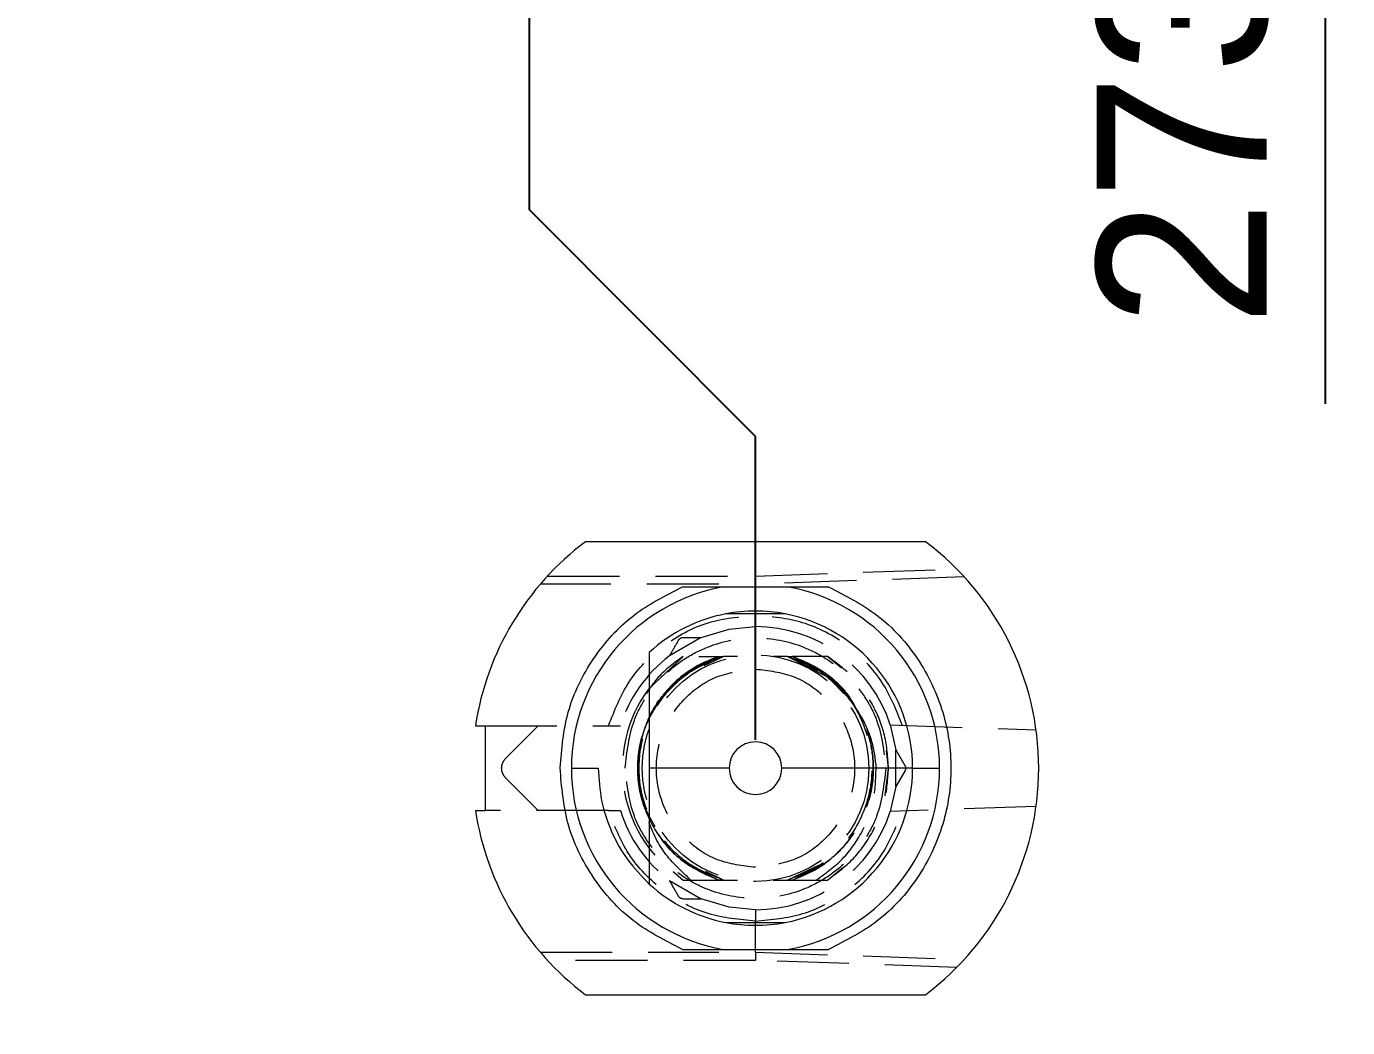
# Model space of a CAD drawing. Header units: millimetres. Extents: x -64 to 530, y -86 to 334.
# Drawn here: x 255.02 to 278.35, y 220.01 to 237.69 of the extents above; entities that cross this region are included whole.
import ezdxf

# ---------------------------------------------------------------- set-up
doc = ezdxf.new("R2010")
doc.units = ezdxf.units.MM
doc.header["$PDSIZE"] = -1
doc.linetypes.add('HIDDEN', pattern=[1.905, 1.27, -0.635])
doc.dimstyles.new('ISO-25', dxfattribs={"dimtxt": 2.5, "dimasz": 2.5, "dimexe": 1.25, "dimexo": 0.625, "dimtad": 1, "dimtxsty": 'Standard', "dimcen": 2.5, "dimadec": 0, "dimazin": 0, "dimtfac": 1, "dimtmove": 0, "dimatfit": 3, "dimfxl": 0, "dimarcsym": 0})

# ---------------------------------------------------------------- blocks, each defined once
blk = doc.blocks.new('*D35')
at = {"color": 0, "lineweight": -2}
for p, q in [((437.684, 297.079), (437.684, 315.579)), ((431.8, 293.079), (437.684, 297.079)), ((431.8, 279.9), (431.8, 293.079))]:
    blk.add_line(p, q, dxfattribs=at)
at = {"layer": 'Defpoints', "color": 0}
for p in [(437.684, 301.079), (431.8, 279.4), (0, 0)]:
    blk.add_point(p, dxfattribs=at)
at = {"color": 0, "insert": (435.434, 308.579), "char_height": 3, "attachment_point": 5, "rotation": 90}
blk.add_mtext('431,80', dxfattribs=at)
blk = doc.blocks.new('*D43')
at = {"color": 0, "lineweight": -2}
for p, q in [((280.31, 293.54), (280.31, 313.54)), ((285.75, 289.54), (280.31, 293.54)), ((285.75, 274.9), (285.75, 289.54))]:
    blk.add_line(p, q, dxfattribs=at)
at = {"layer": 'Defpoints', "color": 0}
for p in [(280.31, 297.54), (285.75, 274.4), (0, 0)]:
    blk.add_point(p, dxfattribs=at)
at = {"color": 0, "insert": (278.06, 305.79), "char_height": 3, "attachment_point": 5, "rotation": 90}
blk.add_mtext('285,75', dxfattribs=at)
blk = doc.blocks.new('*D44')
at = {"color": 0, "lineweight": -2}
for p, q in [((298.633, 293.447), (298.633, 312.947)), ((293.9, 289.447), (298.633, 293.447)), ((293.9, 279.9), (293.9, 289.447))]:
    blk.add_line(p, q, dxfattribs=at)
at = {"layer": 'Defpoints', "color": 0}
for p in [(298.633, 297.447), (293.9, 279.4), (0, 0)]:
    blk.add_point(p, dxfattribs=at)
at = {"color": 0, "insert": (296.383, 305.447), "char_height": 3, "attachment_point": 5, "rotation": 90}
blk.add_mtext('293,90', dxfattribs=at)
blk = doc.blocks.new('*D45')
at = {"color": 0, "lineweight": -2}
blk.add_line((285.25, 274.4), (252.388, 274.4), dxfattribs=at)
at = {"layer": 'Defpoints', "color": 0}
for p in [(267.888, 274.4), (285.75, 274.4), (0, 0)]:
    blk.add_point(p, dxfattribs=at)
at = {"color": 0, "insert": (259.888, 276.65), "char_height": 3, "attachment_point": 5}
blk.add_mtext('274,40', dxfattribs=at)
blk = doc.blocks.new('*D46')
at = {"color": 0, "lineweight": -2}
for p, q in [((273.06, 264.82), (273.06, 254.53)), ((273.06, 254.53), (277.95, 250.53)), ((277.95, 250.53), (277.95, 231.03))]:
    blk.add_line(p, q, dxfattribs=at)
at = {"layer": 'Defpoints', "color": 0}
for p in [(273.06, 265.32), (277.95, 246.53), (0, 0)]:
    blk.add_point(p, dxfattribs=at)
at = {"color": 0, "insert": (275.7, 238.53), "char_height": 3, "attachment_point": 5, "rotation": 90}
blk.add_mtext('273,06', dxfattribs=at)
blk = doc.blocks.new('*D47')
at = {"color": 0, "lineweight": -2}
for p, q in [((260.93, 266.76), (240.93, 266.76)), ((264.93, 265.32), (260.93, 266.76)), ((272.56, 265.32), (264.93, 265.32))]:
    blk.add_line(p, q, dxfattribs=at)
at = {"layer": 'Defpoints', "color": 0}
for p in [(256.93, 266.76), (273.06, 265.32), (0, 0)]:
    blk.add_point(p, dxfattribs=at)
at = {"color": 0, "insert": (248.68, 269.01), "char_height": 3, "attachment_point": 5}
blk.add_mtext('265,32', dxfattribs=at)
blk = doc.blocks.new('*D48')
at = {"color": 0, "lineweight": -2}
for p, q in [((355.301, 295.339), (355.301, 315.339)), ((359.73, 291.339), (355.301, 295.339)), ((359.73, 265.82), (359.73, 291.339))]:
    blk.add_line(p, q, dxfattribs=at)
at = {"layer": 'Defpoints', "color": 0}
for p in [(355.301, 299.339), (359.73, 265.32), (0, 0)]:
    blk.add_point(p, dxfattribs=at)
at = {"color": 0, "insert": (353.051, 307.589), "char_height": 3, "attachment_point": 5, "rotation": 90}
blk.add_mtext('359,73', dxfattribs=at)
blk = doc.blocks.new('*D49')
at = {"color": 0, "lineweight": -2}
for p, q in [((349.375, 265.32), (345.375, 260.541)), ((359.23, 265.32), (349.375, 265.32)), ((345.375, 260.541), (325.375, 260.541))]:
    blk.add_line(p, q, dxfattribs=at)
at = {"layer": 'Defpoints', "color": 0}
for p in [(359.73, 265.32), (341.375, 260.541), (0, 0)]:
    blk.add_point(p, dxfattribs=at)
at = {"color": 0, "insert": (333.125, 262.791), "char_height": 3, "attachment_point": 5}
blk.add_mtext('265,32', dxfattribs=at)
blk = doc.blocks.new('*D50')
at = {"color": 0, "lineweight": -2}
for p, q in [((411.281, 297.743), (411.281, 316.243)), ((415.9, 293.743), (411.281, 297.743)), ((415.9, 279.97), (415.9, 293.743))]:
    blk.add_line(p, q, dxfattribs=at)
at = {"layer": 'Defpoints', "color": 0}
for p in [(411.281, 301.743), (415.9, 279.47), (0, 0)]:
    blk.add_point(p, dxfattribs=at)
at = {"color": 0, "insert": (409.031, 309.243), "char_height": 3, "attachment_point": 5, "rotation": 90}
blk.add_mtext('415,90', dxfattribs=at)
blk = doc.blocks.new('*D51')
at = {"color": 0, "lineweight": -2}
for p, q in [((441.42, 274.4), (445.42, 275.871)), ((445.42, 275.871), (464.92, 275.871)), ((425.95, 274.4), (441.42, 274.4))]:
    blk.add_line(p, q, dxfattribs=at)
at = {"layer": 'Defpoints', "color": 0}
for p in [(449.42, 275.871), (425.45, 274.4), (0, 0)]:
    blk.add_point(p, dxfattribs=at)
at = {"color": 0, "insert": (457.42, 278.121), "char_height": 3, "attachment_point": 5}
blk.add_mtext('274,40', dxfattribs=at)
blk = doc.blocks.new('*D52')
at = {"color": 0, "lineweight": -2}
for p, q in [((423.283, 294.998), (423.283, 314.998)), ((425.45, 290.998), (423.283, 294.998)), ((425.45, 274.9), (425.45, 290.998))]:
    blk.add_line(p, q, dxfattribs=at)
at = {"layer": 'Defpoints', "color": 0}
for p in [(423.283, 298.998), (425.45, 274.4), (0, 0)]:
    blk.add_point(p, dxfattribs=at)
at = {"color": 0, "insert": (421.033, 307.248), "char_height": 3, "attachment_point": 5, "rotation": 90}
blk.add_mtext('425,45', dxfattribs=at)
blk = doc.blocks.new('*D56')
at = {"color": 0, "lineweight": -2}
for p, q in [((437.803, 215.414), (437.803, 235.414)), ((425.43, 211.414), (437.803, 215.414)), ((425.43, 198.55), (425.43, 211.414))]:
    blk.add_line(p, q, dxfattribs=at)
at = {"layer": 'Defpoints', "color": 0}
for p in [(437.803, 219.414), (425.43, 198.05), (0, 0)]:
    blk.add_point(p, dxfattribs=at)
at = {"color": 0, "insert": (435.553, 227.664), "char_height": 3, "attachment_point": 5, "rotation": 90}
blk.add_mtext('425,43', dxfattribs=at)
blk = doc.blocks.new('*D75')
at = {"color": 0, "lineweight": -2}
for p, q in [((288.794, 294.16), (288.794, 313.16)), ((290.401, 290.16), (288.794, 294.16)), ((290.401, 279.9), (290.401, 290.16))]:
    blk.add_line(p, q, dxfattribs=at)
at = {"layer": 'Defpoints', "color": 0}
for p in [(288.794, 298.16), (290.401, 279.4), (0, 0)]:
    blk.add_point(p, dxfattribs=at)
at = {"color": 0, "insert": (286.544, 305.91), "char_height": 3, "attachment_point": 5, "rotation": 90}
blk.add_mtext('290,40', dxfattribs=at)
blk = doc.blocks.new('*D76')
at = {"color": 0, "lineweight": -2}
for p, q in [((306.252, 292.611), (306.252, 312.111)), ((297.399, 288.611), (306.252, 292.611)), ((297.399, 279.9), (297.399, 288.611))]:
    blk.add_line(p, q, dxfattribs=at)
at = {"layer": 'Defpoints', "color": 0}
for p in [(306.252, 296.611), (297.399, 279.4), (0, 0)]:
    blk.add_point(p, dxfattribs=at)
at = {"color": 0, "insert": (304.002, 304.611), "char_height": 3, "attachment_point": 5, "rotation": 90}
blk.add_mtext('297,40', dxfattribs=at)
blk = doc.blocks.new('*D77')
at = {"color": 0, "lineweight": -2}
for p, q in [((404.526, 297.682), (404.526, 316.182)), ((412.401, 293.682), (404.526, 297.682)), ((412.401, 279.9), (412.401, 293.682))]:
    blk.add_line(p, q, dxfattribs=at)
at = {"layer": 'Defpoints', "color": 0}
for p in [(404.526, 301.682), (412.401, 279.4), (0, 0)]:
    blk.add_point(p, dxfattribs=at)
at = {"color": 0, "insert": (402.276, 309.182), "char_height": 3, "attachment_point": 5, "rotation": 90}
blk.add_mtext('412,40', dxfattribs=at)
blk = doc.blocks.new('*D78')
at = {"color": 0, "lineweight": -2}
for p, q in [((417.265, 297.291), (417.265, 315.791)), ((419.399, 293.291), (417.265, 297.291)), ((419.399, 279.9), (419.399, 293.291))]:
    blk.add_line(p, q, dxfattribs=at)
at = {"layer": 'Defpoints', "color": 0}
for p in [(417.265, 301.291), (419.399, 279.4), (0, 0)]:
    blk.add_point(p, dxfattribs=at)
at = {"color": 0, "insert": (415.015, 308.791), "char_height": 3, "attachment_point": 5, "rotation": 90}
blk.add_mtext('419,40', dxfattribs=at)
blk = doc.blocks.new('*D119')
at = {"color": 0, "lineweight": -2}
for p, q in [((393.843, 235.159), (393.843, 254.159)), ((396, 231.159), (393.843, 235.159)), ((396, 225.095), (396, 231.159))]:
    blk.add_line(p, q, dxfattribs=at)
at = {"layer": 'Defpoints', "color": 0}
for p in [(393.843, 239.159), (396, 224.595), (0, 0)]:
    blk.add_point(p, dxfattribs=at)
at = {"color": 0, "insert": (391.593, 246.909), "char_height": 3, "attachment_point": 5, "rotation": 90}
blk.add_mtext('396,00', dxfattribs=at)
blk = doc.blocks.new('*D120')
at = {"color": 0, "lineweight": -2}
for p, q in [((372.602, 236.309), (372.602, 255.809)), ((373.5, 232.309), (372.602, 236.309)), ((373.5, 225.095), (373.5, 232.309))]:
    blk.add_line(p, q, dxfattribs=at)
at = {"layer": 'Defpoints', "color": 0}
for p in [(372.602, 240.309), (373.5, 224.595), (0, 0)]:
    blk.add_point(p, dxfattribs=at)
at = {"color": 0, "insert": (370.352, 248.309), "char_height": 3, "attachment_point": 5, "rotation": 90}
blk.add_mtext('373,50', dxfattribs=at)
blk = doc.blocks.new('*D121')
at = {"color": 0, "lineweight": -2}
for p, q in [((345.579, 237.414), (345.579, 256.414)), ((349.175, 233.414), (345.579, 237.414)), ((349.175, 225.095), (349.175, 233.414))]:
    blk.add_line(p, q, dxfattribs=at)
at = {"layer": 'Defpoints', "color": 0}
for p in [(345.579, 241.414), (349.175, 224.595), (0, 0)]:
    blk.add_point(p, dxfattribs=at)
at = {"color": 0, "insert": (343.329, 249.164), "char_height": 3, "attachment_point": 5, "rotation": 90}
blk.add_mtext('349,18', dxfattribs=at)
blk = doc.blocks.new('*D122')
at = {"color": 0, "lineweight": -2}
for p, q in [((325.674, 236.995), (325.674, 256.995)), ((328.855, 232.995), (325.674, 236.995)), ((328.855, 225.095), (328.855, 232.995))]:
    blk.add_line(p, q, dxfattribs=at)
at = {"layer": 'Defpoints', "color": 0}
for p in [(325.674, 240.995), (328.855, 224.595), (0, 0)]:
    blk.add_point(p, dxfattribs=at)
at = {"color": 0, "insert": (323.424, 249.245), "char_height": 3, "attachment_point": 5, "rotation": 90}
blk.add_mtext('328,86', dxfattribs=at)
blk = doc.blocks.new('*D123')
at = {"color": 0, "lineweight": -2}
for p, q in [((304.85, 235.076), (304.85, 254.576)), ((308.535, 231.076), (304.85, 235.076)), ((308.535, 225.095), (308.535, 231.076))]:
    blk.add_line(p, q, dxfattribs=at)
at = {"layer": 'Defpoints', "color": 0}
for p in [(304.85, 239.076), (308.535, 224.595), (0, 0)]:
    blk.add_point(p, dxfattribs=at)
at = {"color": 0, "insert": (302.6, 247.076), "char_height": 3, "attachment_point": 5, "rotation": 90}
blk.add_mtext('308,54', dxfattribs=at)
blk = doc.blocks.new('*D124')
at = {"color": 0, "lineweight": -2}
for p, q in [((286.103, 233.369), (286.103, 253.369)), ((288.215, 229.369), (286.103, 233.369)), ((288.215, 225.095), (288.215, 229.369))]:
    blk.add_line(p, q, dxfattribs=at)
at = {"layer": 'Defpoints', "color": 0}
for p in [(286.103, 237.369), (288.215, 224.595), (0, 0)]:
    blk.add_point(p, dxfattribs=at)
at = {"color": 0, "insert": (283.853, 245.619), "char_height": 3, "attachment_point": 5, "rotation": 90}
blk.add_mtext('288,22', dxfattribs=at)
blk = doc.blocks.new('*D125')
at = {"color": 0, "lineweight": -2}
for p, q in [((263.907, 234.454), (263.907, 253.954)), ((267.895, 230.454), (263.907, 234.454)), ((267.895, 225.095), (267.895, 230.454))]:
    blk.add_line(p, q, dxfattribs=at)
at = {"layer": 'Defpoints', "color": 0}
for p in [(263.907, 238.454), (267.895, 224.595), (0, 0)]:
    blk.add_point(p, dxfattribs=at)
at = {"color": 0, "insert": (261.657, 246.454), "char_height": 3, "attachment_point": 5, "rotation": 90}
blk.add_mtext('267,90', dxfattribs=at)
blk = doc.blocks.new('*D142')
at = {"color": 0, "lineweight": -2}
for p, q in [((401.115, 224.595), (405.115, 228.426)), ((405.115, 228.426), (425.115, 228.426)), ((396.5, 224.595), (401.115, 224.595))]:
    blk.add_line(p, q, dxfattribs=at)
at = {"layer": 'Defpoints', "color": 0}
for p in [(409.115, 228.426), (396, 224.595), (0, 0)]:
    blk.add_point(p, dxfattribs=at)
at = {"color": 0, "insert": (417.365, 230.676), "char_height": 3, "attachment_point": 5}
blk.add_mtext('224,59', dxfattribs=at)

msp = doc.modelspace()

# ---------------------------------------------------------------- linework, layer by layer
at = {"color": 7, "linetype": 'Continuous', "lineweight": 15}
for p, q in [((270.895, 228.595), (264.895, 228.595)), ((262.952, 225.345), (263.12, 225.345)), ((263.12, 225.345), (263.12, 223.845)), ((264.645, 224.595), (265.12, 224.595)), ((267.43, 224.595), (266.02, 224.595)), ((270.67, 224.595), (268.36, 224.595)), ((270.67, 224.595), (271.145, 224.595)), ((262.952, 223.845), (263.12, 223.845)), ((264.895, 220.595), (270.895, 220.595))]:
    msp.add_line(p, q, dxfattribs=at)
at = {"color": 7, "linetype": 'HIDDEN', "lineweight": 0}
for p, q in [((264.224, 227.989), (267.895, 227.989)), ((267.895, 227.989), (271.448, 228.113)), ((267.895, 227.845), (267.895, 227.989)), ((271.581, 227.974), (267.895, 227.845)), ((267.245, 227.845), (264.095, 227.845)), ((267.895, 227.295), (267.895, 227.845)), ((267.895, 227.295), (267.895, 227.095)), ((268.419, 227.32), (268.419, 227.32)), ((266.935, 226.903), (266.376, 226.58)), ((266.006, 225.993), (266.621, 226.57)), ((266.672, 226.276), (267.244, 226.57)), ((266.672, 226.276), (267.244, 226.57)), ((266.894, 226.57), (267.244, 226.57)), ((266.99, 226.41), (267.329, 226.57)), ((267.244, 226.57), (267.003, 226.446)), ((267.58, 226.57), (267.329, 226.57)), ((268.461, 226.57), (268.21, 226.57)), ((268.461, 226.57), (269.166, 226.209)), ((268.461, 226.57), (268.993, 226.319)), ((268.461, 226.57), (268.993, 226.319)), ((269.169, 226.57), (268.546, 226.57)), ((268.993, 226.34), (268.546, 226.57)), ((268.546, 226.57), (269.06, 226.306)), ((269.06, 226.306), (268.546, 226.57)), ((268.546, 226.57), (269.06, 226.306)), ((269.414, 226.364), (269.169, 226.57)), ((269.37, 226.402), (269.169, 226.57)), ((263.12, 225.345), (265.301, 225.345)), ((263.487, 224.772), (264.06, 225.345)), ((270.275, 225.36), (272.849, 225.27)), ((270.275, 225.36), (270.374, 224.918)), ((270.245, 224.595), (270.206, 224.904)), ((270.374, 224.918), (270.532, 224.645)), ((270.374, 224.272), (270.374, 224.918)), ((270.245, 224.595), (270.217, 224.818)), ((264.06, 223.845), (263.487, 224.418)), ((270.184, 224.106), (270.245, 224.595)), ((270.532, 224.545), (270.374, 224.272)), ((270.374, 224.272), (270.275, 223.83)), ((265.301, 223.845), (263.12, 223.845)), ((272.849, 223.92), (270.275, 223.83)), ((266.443, 222.769), (266.621, 222.62)), ((266.443, 222.769), (266.621, 222.62)), ((266.929, 222.782), (267.244, 222.62)), ((267.329, 222.62), (267.016, 222.768)), ((269.018, 222.882), (268.461, 222.62)), ((269.018, 222.882), (268.461, 222.62)), ((268.546, 222.62), (268.949, 222.827)), ((269.169, 222.62), (269.442, 222.849)), ((266.376, 222.609), (266.935, 222.287)), ((266.621, 222.62), (267.244, 222.62)), ((266.621, 222.62), (267.58, 222.62)), ((268.21, 222.62), (268.968, 222.62)), ((268.546, 222.62), (269.169, 222.62)), ((267.895, 222.095), (267.895, 221.895)), ((267.895, 221.345), (267.895, 221.895)), ((264.095, 221.345), (267.245, 221.345)), ((267.895, 221.201), (264.224, 221.201)), ((267.895, 221.345), (271.581, 221.216)), ((267.895, 221.345), (267.895, 221.201)), ((271.448, 221.077), (267.895, 221.201))]:
    msp.add_line(p, q, dxfattribs=at)
at = {"color": 7, "linetype": 'HIDDEN', "lineweight": 0, "flags": 128}
for points in [[(266.935, 226.903), (267.429, 227.051), (267.895, 227.095)], [(266.621, 226.57), (266.621, 226.57)], [(267.329, 226.57), (267.329, 226.57)], [(267.329, 226.57), (267.329, 226.57)], [(267.329, 226.57), (267.329, 226.57)], [(267.329, 226.57), (267.329, 226.57)], [(267.329, 226.57), (267.329, 226.57)], [(268.461, 226.57), (268.461, 226.57)], [(268.461, 226.57), (268.461, 226.57)], [(268.461, 226.57), (268.461, 226.57)], [(268.461, 226.57), (268.461, 226.57)], [(268.461, 226.57), (268.461, 226.57)], [(268.461, 226.57), (268.461, 226.57)], [(268.461, 226.57), (268.461, 226.57)], [(268.461, 226.57), (268.461, 226.57)], [(269.169, 226.57), (269.169, 226.57)], [(265.966, 223.819), (265.962, 223.848), (265.962, 223.856), (265.962, 223.858), (265.963, 223.859), (265.963, 223.859), (265.963, 223.859), (265.963, 223.859), (265.963, 223.859), (265.963, 223.859), (265.963, 223.859), (265.963, 223.859), (265.963, 223.859), (265.962, 223.859), (265.962, 223.859), (265.962, 223.859), (265.962, 223.859), (265.962, 223.859), (265.962, 223.859), (265.962, 223.859), (265.963, 223.859), (265.963, 223.859), (265.963, 223.859), (265.963, 223.859), (265.963, 223.859), (265.963, 223.859), (265.963, 223.859), (265.963, 223.859), (265.963, 223.859), (265.964, 223.859), (265.964, 223.859), (265.967, 223.856), (266.031, 223.726), (266.118, 223.563)], [(269.674, 223.568), (269.674, 223.568)], [(268.922, 222.816), (268.922, 222.816)], [(266.621, 222.62), (266.621, 222.62)], [(266.621, 222.62), (266.621, 222.62)], [(266.621, 222.62), (266.621, 222.62)], [(266.621, 222.62), (266.621, 222.62)], [(266.621, 222.62), (266.621, 222.62)], [(266.621, 222.62), (266.621, 222.62)], [(266.621, 222.62), (266.621, 222.62)], [(266.621, 222.62), (266.621, 222.62)], [(267.58, 222.62), (267.58, 222.62)], [(268.21, 222.62), (268.21, 222.62)], [(269.169, 222.62), (269.169, 222.62)], [(269.169, 222.62), (269.169, 222.62)], [(269.169, 222.62), (269.169, 222.62)], [(269.169, 222.62), (269.169, 222.62)], [(269.169, 222.62), (269.169, 222.62)], [(269.169, 222.62), (269.169, 222.62)], [(269.169, 222.62), (269.169, 222.62)], [(267.895, 222.095), (267.429, 222.139), (266.935, 222.287)]]:
    msp.add_lwpolyline(points, dxfattribs=at)
at = {"color": 7, "linetype": 'HIDDEN', "lineweight": 0}
msp.add_circle((267.895, 224.595), 2, dxfattribs=at)
at = {"color": 7, "linetype": 'Continuous', "lineweight": 15}
for radius, start, end in [(5, 126.8699, 171.3731), (5, 306.8699, 53.1301), (3.25, 100.0633, 180), (3.25, 0, 79.9367), (2.775, 100.8932, 132.5066), (2.775, 79.1068, 100.8929), (2.775, 0, 79.1071), (0.465, 0, 180), (3.25, 180, 259.9367), (0.465, 180, 0), (2.775, 280.8929, 0), (3.25, 280.0633, 0), (5, 188.6269, 233.1301), (2.775, 227.4934, 259.1071), (2.775, 259.1067, 280.8938)]:
    msp.add_arc((267.895, 224.595), radius, start, end, dxfattribs=at)
at = {"color": 7, "linetype": 'HIDDEN', "lineweight": 0}
for radius, start, end in [(2.5, 17.8157, 90), (2.5, 127.4202, 162.5424), (2.35, 143.5058, 237.1851), (2.5, 197.4576, 232.5798), (2.5, 270, 342.1843)]:
    msp.add_arc((267.895, 224.595), radius, start, end, dxfattribs=at)
at = {"color": 7, "linetype": 'Continuous', "lineweight": 15}
for points, knots in [([(264.445, 224.601), (264.474, 224.935), (264.532, 225.617), (264.998, 226.554), (265.695, 227.336), (266.307, 227.644), (266.606, 227.795)], [0, 0, 0, 0, 0.244423, 0.499999, 0.755577, 1, 1, 1, 1]), ([(266.606, 227.795), (266.74, 227.795), (266.914, 227.795), (267.108, 227.795), (267.189, 227.795), (267.243, 227.795), (267.282, 227.795), (267.309, 227.795), (267.323, 227.795), (267.327, 227.795), (267.327, 227.795), (267.327, 227.795)], [0, 0, 0, 0, 0.521929, 0.674708, 0.779638, 0.85173, 0.901665, 0.954567, 0.975881, 0.993095, 1, 1, 1, 1]), ([(267.327, 227.795), (267.503, 227.795), (267.855, 227.795), (268.249, 227.795), (268.441, 227.795), (268.463, 227.795)], [0, 0, 0, 0, 0.469101, 0.939612, 1, 1, 1, 1]), ([(268.463, 227.795), (268.463, 227.795), (268.465, 227.795), (268.476, 227.795), (268.52, 227.795), (268.716, 227.795), (268.95, 227.795), (269.146, 227.795), (269.184, 227.795)], [0, 0, 0, 0, 0.01693, 0.039299, 0.081696, 0.236197, 0.852156, 1, 1, 1, 1]), ([(269.184, 227.795), (269.483, 227.644), (270.095, 227.335), (270.797, 226.552), (271.246, 225.612), (271.394, 224.595), (271.246, 223.578), (270.797, 222.638), (270.095, 221.855), (269.483, 221.546), (269.184, 221.395)], [0, 0, 0, 0, 0.122203, 0.25, 0.377796, 0.5, 0.622203, 0.75, 0.877797, 1, 1, 1, 1]), ([(268.419, 227.32), (268.129, 227.32), (267.776, 227.32), (267.432, 227.32), (267.371, 227.32)], [0, 0, 0, 0, 0.821484, 1, 1, 1, 1]), ([(266.02, 226.641), (266.02, 226.203), (266.02, 225.6), (266.02, 224.811), (266.02, 224.595)], [0, 0, 0, 0, 0.725759, 1, 1, 1, 1]), ([(266.606, 221.395), (266.306, 221.546), (265.693, 221.855), (264.995, 222.64), (264.529, 223.582), (264.473, 224.266), (264.445, 224.601)], [0, 0, 0, 0, 0.24439, 0.499999, 0.755608, 1, 1, 1, 1]), ([(265.12, 224.595), (265.131, 224.403), (265.154, 224.02), (265.339, 223.471), (265.619, 222.963), (265.886, 222.687), (266.02, 222.549)], [0, 0, 0, 0, 0.25, 0.500001, 0.749999, 1, 1, 1, 1]), ([(266.02, 224.595), (266.02, 224.4), (266.02, 223.896), (266.02, 223.214), (266.02, 222.765), (266.02, 222.549)], [0, 0, 0, 0, 0.246526, 0.638139, 1, 1, 1, 1]), ([(267.371, 221.87), (267.661, 221.87), (268.014, 221.87), (268.358, 221.87), (268.419, 221.87)], [0, 0, 0, 0, 0.821499, 1, 1, 1, 1]), ([(266.606, 221.395), (266.74, 221.395), (266.914, 221.395), (267.108, 221.395), (267.189, 221.395), (267.243, 221.395), (267.282, 221.395), (267.309, 221.395), (267.323, 221.395), (267.327, 221.395), (267.327, 221.395), (267.327, 221.395)], [0, 0, 0, 0, 0.521929, 0.674708, 0.779638, 0.85173, 0.901665, 0.954567, 0.975881, 0.993095, 1, 1, 1, 1]), ([(267.327, 221.395), (267.503, 221.395), (267.855, 221.395), (268.249, 221.395), (268.441, 221.395), (268.463, 221.395)], [0, 0, 0, 0, 0.469101, 0.939612, 1, 1, 1, 1]), ([(268.463, 221.395), (268.463, 221.395), (268.465, 221.395), (268.476, 221.395), (268.52, 221.395), (268.716, 221.395), (268.95, 221.395), (269.146, 221.395), (269.184, 221.395)], [0, 0, 0, 0, 0.01693, 0.039299, 0.081696, 0.236197, 0.852156, 1, 1, 1, 1])]:
    msp.add_open_spline(points, degree=3, knots=knots, dxfattribs=at)
at = {"color": 7, "linetype": 'HIDDEN', "lineweight": 0}
for points, knots in [([(265.301, 225.345), (265.405, 225.609), (265.617, 226.152), (266.246, 226.788), (267.032, 227.216), (267.612, 227.269), (267.895, 227.295)], [0, 0, 0, 0, 0.243393, 0.5, 0.756607, 1, 1, 1, 1]), ([(270.487, 225.352), (270.383, 225.616), (270.17, 226.157), (269.541, 226.791), (268.756, 227.217), (268.177, 227.269), (267.895, 227.295)], [0, 0, 0, 0, 0.243424, 0.500001, 0.756578, 1, 1, 1, 1]), ([(265.595, 224.595), (265.626, 224.884), (265.674, 225.331), (265.96, 225.867), (266.257, 226.232), (266.623, 226.531), (267.159, 226.809), (267.895, 226.951), (268.631, 226.809), (269.167, 226.532), (269.533, 226.233), (269.83, 225.867), (270.116, 225.331), (270.164, 224.884), (270.195, 224.595)], [0, 0, 0, 0, 0.119721, 0.184823, 0.25, 0.315102, 0.380278, 0.5, 0.619722, 0.684824, 0.75, 0.815102, 0.880279, 1, 1, 1, 1]), ([(266.533, 226.853), (266.492, 226.782), (266.438, 226.688), (266.39, 226.605), (266.378, 226.584), (266.376, 226.581), (266.376, 226.58)], [0, 0, 0, 0, 0.638723, 0.843751, 0.925003, 1, 1, 1, 1]), ([(266.533, 226.853), (266.538, 226.861), (266.548, 226.875), (266.569, 226.891), (266.594, 226.901), (266.611, 226.903), (266.62, 226.903)], [0, 0, 0, 0, 0.250815, 0.500029, 0.749226, 1, 1, 1, 1]), ([(266.62, 226.903), (266.702, 226.903), (266.81, 226.903), (266.907, 226.903), (266.932, 226.903), (266.934, 226.903), (266.935, 226.903)], [0, 0, 0, 0, 0.638724, 0.843747, 0.925, 1, 1, 1, 1]), ([(267.244, 226.57), (267.044, 226.483), (266.644, 226.31), (266.183, 225.831), (265.884, 225.247), (265.781, 224.595), (265.884, 223.943), (266.183, 223.358), (266.644, 222.88), (267.044, 222.707), (267.244, 222.62)], [0, 0, 0, 0, 0.125, 0.249999, 0.374999, 0.5, 0.625, 0.75, 0.875, 1, 1, 1, 1]), ([(267.329, 222.62), (267.122, 222.701), (266.708, 222.863), (266.226, 223.339), (265.912, 223.931), (265.805, 224.595), (265.912, 225.259), (266.226, 225.851), (266.708, 226.327), (267.122, 226.489), (267.329, 226.57)], [0, 0, 0, 0, 0.124999, 0.25, 0.374999, 0.500001, 0.625, 0.75, 0.875, 1, 1, 1, 1]), ([(267.329, 222.62), (267.122, 222.701), (266.708, 222.863), (266.226, 223.339), (265.912, 223.931), (265.805, 224.595), (265.912, 225.259), (266.226, 225.851), (266.708, 226.327), (267.122, 226.489), (267.329, 226.57)], [0, 0, 0, 0, 0.125, 0.25, 0.375, 0.5, 0.625, 0.749999, 0.875, 1, 1, 1, 1]), ([(267.329, 222.62), (267.122, 222.701), (266.708, 222.863), (266.226, 223.339), (265.912, 223.931), (265.805, 224.595), (265.912, 225.259), (266.226, 225.851), (266.708, 226.327), (267.122, 226.489), (267.329, 226.57)], [0, 0, 0, 0, 0.125, 0.25, 0.375, 0.500001, 0.625, 0.75, 0.875, 1, 1, 1, 1]), ([(266.621, 226.57), (266.461, 226.455), (266.203, 226.27), (266.03, 226.005), (265.965, 225.905)], [0, 0, 0, 0, 0.621034, 1, 1, 1, 1]), ([(266.223, 225.832), (266.365, 225.994), (266.648, 226.32), (267.045, 226.487), (267.244, 226.57)], [0, 0, 0, 0, 0.499999, 1, 1, 1, 1]), ([(266.451, 226.056), (266.52, 226.133), (266.735, 226.371), (267.038, 226.49), (267.244, 226.57)], [0, 0, 0, 0, 0.321279, 1, 1, 1, 1]), ([(267.329, 226.57), (267.19, 226.522), (266.911, 226.425), (266.677, 226.246), (266.56, 226.157)], [0, 0, 0, 0, 0.500002, 1, 1, 1, 1]), ([(267.244, 226.57), (267.266, 226.57), (267.294, 226.57), (267.321, 226.57), (267.328, 226.57), (267.329, 226.57), (267.329, 226.57)], [0, 0, 0, 0, 0.659484, 0.855327, 0.930517, 1, 1, 1, 1]), ([(268.461, 226.57), (268.461, 226.57), (268.462, 226.57), (268.469, 226.57), (268.496, 226.57), (268.524, 226.57), (268.546, 226.57)], [0, 0, 0, 0, 0.06887, 0.145418, 0.344889, 1, 1, 1, 1]), ([(268.461, 226.57), (268.461, 226.57), (268.462, 226.57), (268.469, 226.57), (268.496, 226.57), (268.524, 226.57), (268.546, 226.57)], [0, 0, 0, 0, 0.068954, 0.145578, 0.345184, 1, 1, 1, 1]), ([(268.461, 226.57), (268.671, 226.492), (269.057, 226.349), (269.332, 226.045), (269.458, 225.906)], [0, 0, 0, 0, 0.544504, 1, 1, 1, 1]), ([(268.546, 226.57), (268.746, 226.483), (269.146, 226.31), (269.607, 225.831), (269.906, 225.247), (270.009, 224.595), (269.906, 223.943), (269.607, 223.358), (269.146, 222.88), (268.746, 222.707), (268.546, 222.62)], [0, 0, 0, 0, 0.125, 0.25, 0.375, 0.5, 0.625, 0.750001, 0.875, 1, 1, 1, 1]), ([(269.778, 225.424), (269.719, 225.557), (269.571, 225.89), (269.142, 226.308), (268.744, 226.483), (268.546, 226.57)], [0, 0, 0, 0, 0.252268, 0.626133, 1, 1, 1, 1]), ([(268.546, 226.57), (268.75, 226.487), (269.094, 226.348), (269.338, 226.07), (269.438, 225.957)], [0, 0, 0, 0, 0.592112, 1, 1, 1, 1]), ([(270.245, 224.595), (270.231, 224.791), (270.203, 225.182), (269.977, 225.73), (269.639, 226.217), (269.325, 226.452), (269.169, 226.57)], [0, 0, 0, 0, 0.249999, 0.5, 0.749999, 1, 1, 1, 1]), ([(267.895, 222.845), (267.666, 222.871), (267.208, 222.924), (266.625, 223.329), (266.236, 223.907), (266.099, 224.595), (266.236, 225.283), (266.625, 225.861), (267.208, 226.266), (267.666, 226.319), (267.895, 226.345)], [0, 0, 0, 0, 0.125, 0.25, 0.375, 0.5, 0.625, 0.75, 0.874999, 1, 1, 1, 1]), ([(267.895, 226.345), (268.124, 226.319), (268.582, 226.266), (269.165, 225.861), (269.554, 225.283), (269.691, 224.595), (269.554, 223.907), (269.165, 223.329), (268.582, 222.924), (268.124, 222.871), (267.895, 222.845)], [0, 0, 0, 0, 0.125, 0.249999, 0.375, 0.5, 0.625, 0.75, 0.875, 1, 1, 1, 1]), ([(267.244, 222.62), (267.044, 222.707), (266.644, 222.88), (266.183, 223.359), (265.884, 223.943), (265.78, 224.596), (265.887, 225.243), (266.142, 225.786), (266.417, 226.033), (266.53, 226.135)], [0, 0, 0, 0, 0.149288, 0.298575, 0.447862, 0.597151, 0.746437, 0.895724, 1, 1, 1, 1]), ([(267.244, 222.62), (267.044, 222.707), (266.644, 222.88), (266.183, 223.359), (265.884, 223.943), (265.78, 224.596), (265.887, 225.243), (266.14, 225.783), (266.412, 226.028), (266.522, 226.127)], [0, 0, 0, 0, 0.149669, 0.299339, 0.449008, 0.598677, 0.748347, 0.898016, 1, 1, 1, 1]), ([(266.52, 226.125), (266.41, 226.026), (266.14, 225.782), (265.887, 225.242), (265.78, 224.596), (265.884, 223.943), (266.183, 223.359), (266.644, 222.88), (267.044, 222.707), (267.244, 222.62)], [0, 0, 0, 0, 0.101377, 0.251148, 0.400918, 0.550689, 0.700459, 0.85023, 1, 1, 1, 1]), ([(267.244, 222.62), (267.044, 222.707), (266.644, 222.88), (266.183, 223.359), (265.884, 223.943), (265.78, 224.596), (265.888, 225.242), (266.122, 225.755), (266.367, 225.979), (266.451, 226.056)], [0, 0, 0, 0, 0.153218, 0.306437, 0.459654, 0.612873, 0.76609, 0.91931, 1, 1, 1, 1]), ([(266.56, 226.157), (266.468, 226.07), (266.36, 225.969), (266.256, 225.855), (266.234, 225.836), (266.227, 225.832), (266.225, 225.831), (266.224, 225.831), (266.223, 225.832), (266.223, 225.832)], [0, 0, 0, 0, 0.805358, 0.945964, 0.982688, 0.993232, 0.996916, 0.998496, 1, 1, 1, 1]), ([(269.166, 226.209), (269.305, 226.081), (269.581, 225.825), (269.845, 225.316), (269.969, 224.762), (269.936, 224.194), (269.751, 223.655), (269.427, 223.19), (268.991, 222.819), (268.637, 222.686), (268.461, 222.62)], [0, 0, 0, 0, 0.124999, 0.249999, 0.375, 0.500001, 0.625, 0.750001, 0.875001, 1, 1, 1, 1]), ([(269.767, 225.5), (269.685, 225.634), (269.521, 225.901), (269.284, 226.106), (269.166, 226.209)], [0, 0, 0, 0, 0.502469, 1, 1, 1, 1]), ([(266.21, 225.814), (266.099, 225.626), (265.877, 225.251), (265.783, 224.594), (265.883, 223.944), (266.183, 223.358), (266.644, 222.88), (267.044, 222.707), (267.244, 222.62)], [0, 0, 0, 0, 0.166667, 0.333332, 0.5, 0.666666, 0.833333, 1, 1, 1, 1]), ([(265.301, 225.345), (265.329, 225.345), (265.384, 225.345), (265.452, 225.345), (265.501, 225.345), (265.507, 225.345), (265.51, 225.345)], [0, 0, 0, 0, 0.258106, 0.512592, 0.755594, 1, 1, 1, 1]), ([(268.546, 222.62), (268.683, 222.675), (268.958, 222.784), (269.314, 223.054), (269.608, 223.388), (269.824, 223.777), (269.953, 224.203), (269.989, 224.646), (269.935, 225.089), (269.823, 225.363), (269.767, 225.5)], [0, 0, 0, 0, 0.124999, 0.250001, 0.375, 0.5, 0.625, 0.749999, 0.875, 1, 1, 1, 1]), ([(269.767, 225.5), (269.835, 225.357), (269.972, 225.07), (270.007, 224.754), (270.024, 224.595)], [0, 0, 0, 0, 0.497065, 1, 1, 1, 1]), ([(263.487, 224.418), (263.466, 224.444), (263.425, 224.496), (263.408, 224.595), (263.425, 224.694), (263.466, 224.746), (263.487, 224.772)], [0, 0, 0, 0, 0.250002, 0.500009, 0.749998, 1, 1, 1, 1]), ([(270.532, 224.645), (270.535, 224.637), (270.543, 224.621), (270.546, 224.595), (270.543, 224.569), (270.535, 224.553), (270.532, 224.545)], [0, 0, 0, 0, 0.250062, 0.499998, 0.750004, 1, 1, 1, 1]), ([(270.195, 224.595), (270.164, 224.306), (270.116, 223.859), (269.83, 223.323), (269.533, 222.958), (269.167, 222.659), (268.631, 222.381), (267.895, 222.239), (267.159, 222.381), (266.623, 222.658), (266.257, 222.957), (265.96, 223.323), (265.674, 223.859), (265.626, 224.306), (265.595, 224.595)], [0, 0, 0, 0, 0.119721, 0.184824, 0.25, 0.315102, 0.380279, 0.5, 0.619721, 0.684824, 0.75, 0.815102, 0.880279, 1, 1, 1, 1]), ([(268.968, 222.62), (269.131, 222.737), (269.454, 222.97), (269.795, 223.463), (270.009, 224.014), (270.019, 224.402), (270.024, 224.595)], [0, 0, 0, 0, 0.255055, 0.506738, 0.755053, 1, 1, 1, 1]), ([(269.169, 222.62), (269.325, 222.738), (269.639, 222.973), (269.977, 223.46), (270.203, 224.008), (270.231, 224.399), (270.245, 224.595)], [0, 0, 0, 0, 0.249999, 0.5, 0.749998, 1, 1, 1, 1]), ([(267.895, 221.895), (267.612, 221.921), (267.032, 221.974), (266.246, 222.402), (265.617, 223.038), (265.405, 223.581), (265.301, 223.845)], [0, 0, 0, 0, 0.243393, 0.5, 0.756607, 1, 1, 1, 1]), ([(265.301, 223.845), (265.329, 223.845), (265.384, 223.845), (265.452, 223.845), (265.502, 223.845), (265.507, 223.845), (265.51, 223.845)], [0, 0, 0, 0, 0.258623, 0.513619, 0.75609, 1, 1, 1, 1]), ([(266.756, 222.62), (266.589, 222.773), (266.255, 223.078), (266.041, 223.531), (265.975, 223.783), (265.966, 223.819)], [0, 0, 0, 0, 0.461833, 0.924146, 1, 1, 1, 1]), ([(267.895, 221.895), (268.177, 221.921), (268.756, 221.973), (269.541, 222.399), (270.17, 223.033), (270.383, 223.574), (270.487, 223.837)], [0, 0, 0, 0, 0.243423, 0.499999, 0.756577, 1, 1, 1, 1]), ([(266.376, 222.609), (266.376, 222.608), (266.378, 222.606), (266.39, 222.585), (266.42, 222.533), (266.47, 222.446), (266.511, 222.375), (266.533, 222.337)], [0, 0, 0, 0, 0.074113, 0.154923, 0.359907, 0.653722, 1, 1, 1, 1]), ([(267.329, 222.62), (267.329, 222.62), (267.328, 222.62), (267.321, 222.62), (267.294, 222.62), (267.266, 222.62), (267.244, 222.62)], [0, 0, 0, 0, 0.068912, 0.145475, 0.344977, 1, 1, 1, 1]), ([(267.329, 222.62), (267.329, 222.62), (267.328, 222.62), (267.321, 222.62), (267.294, 222.62), (267.266, 222.62), (267.244, 222.62)], [0, 0, 0, 0, 0.06884, 0.1453, 0.344679, 1, 1, 1, 1]), ([(268.546, 222.62), (268.524, 222.62), (268.496, 222.62), (268.469, 222.62), (268.462, 222.62), (268.461, 222.62), (268.461, 222.62)], [0, 0, 0, 0, 0.659304, 0.855252, 0.930498, 1, 1, 1, 1]), ([(268.546, 222.62), (268.524, 222.62), (268.496, 222.62), (268.469, 222.62), (268.462, 222.62), (268.461, 222.62), (268.461, 222.62)], [0, 0, 0, 0, 0.659613, 0.855418, 0.930573, 1, 1, 1, 1]), ([(266.62, 222.287), (266.611, 222.287), (266.594, 222.289), (266.569, 222.299), (266.548, 222.315), (266.538, 222.329), (266.533, 222.337)], [0, 0, 0, 0, 0.250774, 0.499971, 0.749185, 1, 1, 1, 1]), ([(266.62, 222.287), (266.702, 222.287), (266.81, 222.287), (266.907, 222.287), (266.932, 222.287), (266.934, 222.287), (266.935, 222.287)], [0, 0, 0, 0, 0.638678, 0.843738, 0.924999, 1, 1, 1, 1])]:
    msp.add_open_spline(points, degree=3, knots=knots, dxfattribs=at)

# ---------------------------------------------------------------- dimensions: what is measured, and where the dimension line sits
for feature_location, offset, dtype, picture, middle in [((415.9, 279.47), (-4.619, 22.273), 1, '*D50', (409.031, 309.243)), ((412.401, 279.4), (-7.875, 22.282), 1, '*D77', (402.276, 309.182)), ((419.399, 279.4), (-2.134, 21.891), 1, '*D78', (415.015, 308.791)), ((431.8, 279.4), (5.884, 21.679), 1, '*D35', (435.434, 308.579)), ((359.73, 265.32), (-4.429, 34.019), 1, '*D48', (353.051, 307.589)), ((425.45, 274.4), (-2.167, 24.598), 1, '*D52', (421.033, 307.248)), ((285.75, 274.4), (-5.44, 23.14), 1, '*D43', (278.06, 305.79)), ((290.401, 279.4), (-1.607, 18.76), 1, '*D75', (286.544, 305.91)), ((293.9, 279.4), (4.733, 18.047), 1, '*D44', (296.383, 305.447)), ((297.399, 279.4), (8.853, 17.211), 1, '*D76', (304.002, 304.611)), ((425.45, 274.4), (23.97, 1.471), 0, '*D51', (457.42, 278.121)), ((285.75, 274.4), (-17.862, 0), 0, '*D45', (259.888, 276.65)), ((273.06, 265.32), (-16.13, 1.44), 0, '*D47', (248.68, 269.01)), ((273.06, 265.32), (4.89, -18.79), 1, '*D46', (275.7, 238.53)), ((359.73, 265.32), (-18.355, -4.779), 0, '*D49', (333.125, 262.791)), ((328.855004, 224.594993), (-3.181118, 16.399692), 1, '*D122', (323.423886, 249.244685)), ((349.175004, 224.594993), (-3.596016, 16.818599), 1, '*D121', (343.328988, 249.163592)), ((373.5, 224.595), (-0.898, 15.714), 1, '*D120', (370.352, 248.309)), ((308.535004, 224.594993), (-3.685483, 14.481318), 1, '*D123', (302.599521, 247.07631)), ((396, 224.595), (-2.157, 14.564), 1, '*D119', (391.593, 246.909)), ((267.895004, 224.594993), (-3.988331, 13.858758), 1, '*D125', (261.656673, 246.45375)), ((288.215004, 224.594993), (-2.111829, 12.773652), 1, '*D124', (283.853174, 245.618645)), ((425.43, 198.05), (12.373, 21.364), 1, '*D56', (435.553, 227.664)), ((396, 224.59499), (13.11539, 3.83088), 0, '*D142', (417.3654, 230.67587))]:
    dim = msp.add_ordinate_dim(feature_location=feature_location, offset=offset, dtype=dtype, origin=(0, 0), dimstyle='ISO-25', override={"dimtxt": 3, "dimasz": 2, "dimexe": 0.5, "dimexo": 0.5, "dimgap": 0.5, "dimzin": 0, "dimadec": 2, "dimtzin": 0})
    dim.commit()
    dim.dimension.update_dxf_attribs({"geometry": picture, "text_midpoint": middle})

doc.saveas('drawing.dxf')
